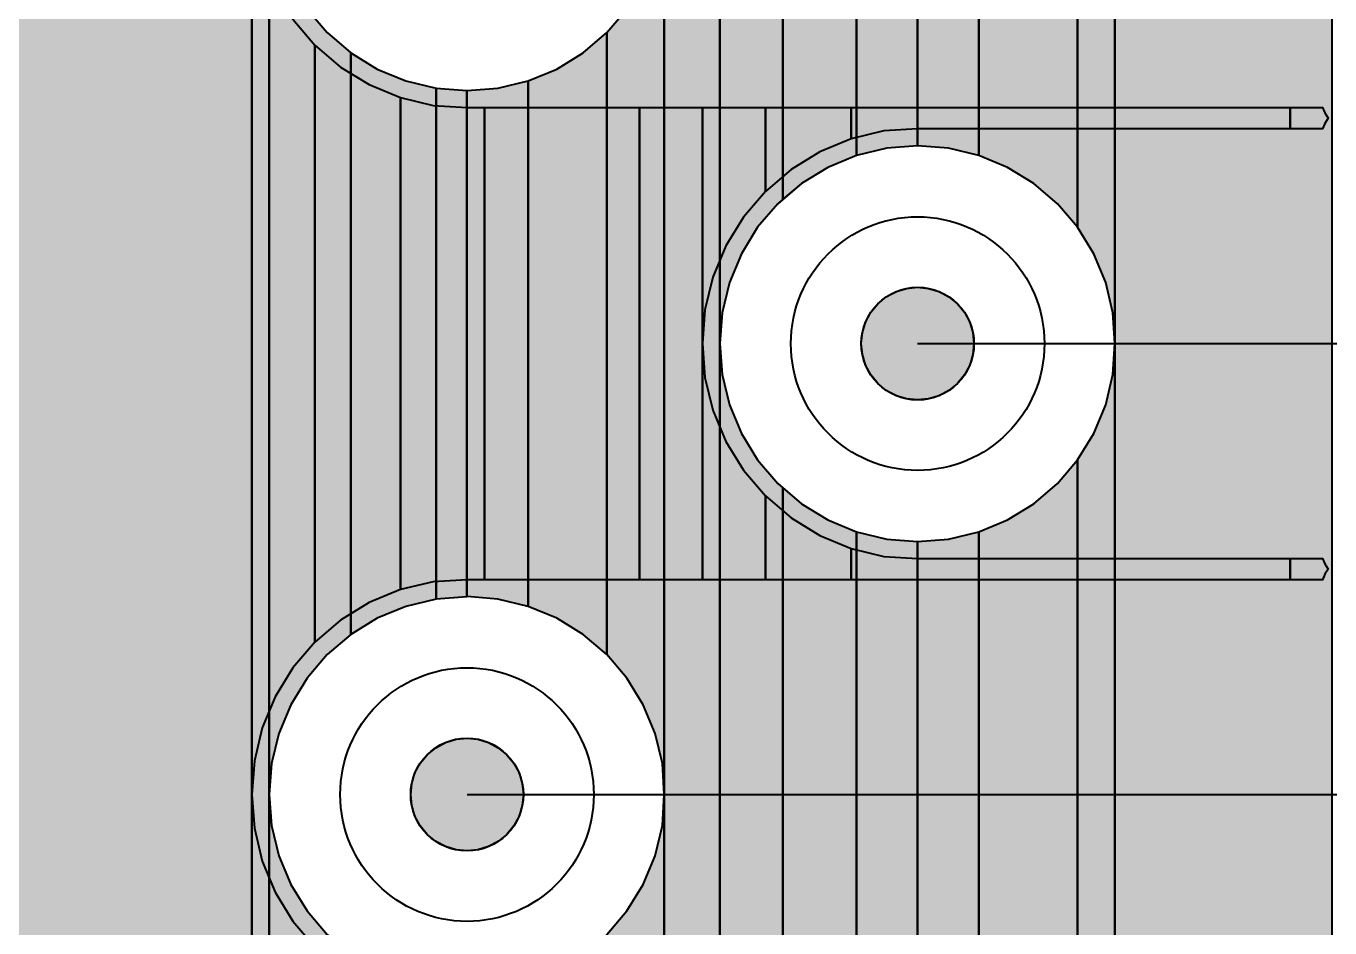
# Model space of a CAD drawing. Header units: millimetres. Extents: x 3.5 to 57, y 2.4 to 42.4.
# Drawn here: x 48.037 to 50.352, y 25.39 to 26.99 of the extents above; entities that cross this region are included whole.
import ezdxf

# ---------------------------------------------------------------- set-up
doc = ezdxf.new("R2010")
doc.units = ezdxf.units.MM
for name, color, linetype in [('bottom_copper', 7, 'Continuous'), ('drill_plated', 7, 'Continuous'), ('top_copper', 7, 'Continuous')]:
    doc.layers.add(name, color=color, linetype=linetype)

# ---------------------------------------------------------------- blocks, each defined once
blk = doc.blocks.new('Block2128')
at = {"layer": 'bottom_copper', "lineweight": 40}
for points in [[(0.6267, 0), (0.2415, 0), (0.2415, 38.9999), (0.6267, 38.9999), (0.6267, 0)], [(0.2415, 23.6353), (0.2383, 23.6902), (0.2254, 23.7438), (0.2043, 23.7947), (0.1755, 23.8417), (0.1755, 25.0289), (0.2043, 25.0759), (0.2254, 25.1268), (0.2383, 25.1804), (0.2415, 25.2353), (0.2415, 23.6353)], [(0.1755, 23.8417), (0.1398, 23.8836), (0.0979, 23.9193), (0.0509, 23.9481), (0, 23.9692), (0, 24.9014), (0.0509, 24.9225), (0.0979, 24.9513), (0.1398, 24.987), (0.1755, 25.0289), (0.1755, 23.8417)], [(0, 23.9692), (-0.0536, 23.9821), (-0.1085, 23.9864), (-0.109, 23.9863), (-0.109, 24.8843), (-0.1085, 24.8842), (-0.0536, 24.8885), (0, 24.9014), (0, 23.9692)], [(0.2415, 22.0353), (0.2383, 22.0902), (0.2254, 22.1438), (0.2043, 22.1947), (0.1755, 22.2417), (0.1755, 23.4289), (0.2043, 23.4759), (0.2254, 23.5268), (0.2383, 23.5804), (0.2415, 23.6353), (0.2415, 22.0353)], [(0.1755, 22.2417), (0.1398, 22.2836), (0.0979, 22.3193), (0.0509, 22.3481), (0, 22.3692), (0, 23.3014), (0.0509, 23.3225), (0.0979, 23.3513), (0.1398, 23.387), (0.1755, 23.4289), (0.1755, 22.2417)], [(0, 22.3692), (-0.0536, 22.3821), (-0.1085, 22.3864), (-0.109, 22.3863), (-0.109, 23.2843), (-0.1085, 23.2842), (-0.0536, 23.2885), (0, 23.3014), (0, 22.3692)]]:
    blk.add_hatch(color=7, dxfattribs=at).paths.add_polyline_path(points, flags=0)
at = {"layer": 'bottom_copper', "color": 7, "lineweight": 40}
for points in [[(0.6267, 0), (0.2415, 0), (0.2415, 38.9999), (0.6267, 38.9999), (0.6267, 0)], [(0.2415, 23.6353), (0.2383, 23.6902), (0.2254, 23.7438), (0.2043, 23.7947), (0.1755, 23.8417), (0.1755, 25.0289), (0.2043, 25.0759), (0.2254, 25.1268), (0.2383, 25.1804), (0.2415, 25.2353), (0.2415, 23.6353)], [(0.1755, 23.8417), (0.1398, 23.8836), (0.0979, 23.9193), (0.0509, 23.9481), (0, 23.9692), (0, 24.9014), (0.0509, 24.9225), (0.0979, 24.9513), (0.1398, 24.987), (0.1755, 25.0289), (0.1755, 23.8417)], [(0, 23.9692), (-0.0536, 23.9821), (-0.1085, 23.9864), (-0.109, 23.9863), (-0.109, 24.8843), (-0.1085, 24.8842), (-0.0536, 24.8885), (0, 24.9014), (0, 23.9692)], [(0.2415, 22.0353), (0.2383, 22.0902), (0.2254, 22.1438), (0.2043, 22.1947), (0.1755, 22.2417), (0.1755, 23.4289), (0.2043, 23.4759), (0.2254, 23.5268), (0.2383, 23.5804), (0.2415, 23.6353), (0.2415, 22.0353)], [(0.1755, 22.2417), (0.1398, 22.2836), (0.0979, 22.3193), (0.0509, 22.3481), (0, 22.3692), (0, 23.3014), (0.0509, 23.3225), (0.0979, 23.3513), (0.1398, 23.387), (0.1755, 23.4289), (0.1755, 22.2417)], [(0, 22.3692), (-0.0536, 22.3821), (-0.1085, 22.3864), (-0.109, 22.3863), (-0.109, 23.2843), (-0.1085, 23.2842), (-0.0536, 23.2885), (0, 23.3014), (0, 22.3692)]]:
    blk.add_lwpolyline(points, close=True, dxfattribs=at)
blk = doc.blocks.new('Block3784')
at = {"layer": 'bottom_copper', "lineweight": 40}
for points in [[(0.3404, 4.6788), (0.3385, 4.6819), (0.2736, 4.7579), (0.2415, 4.7853), (0.2415, 38.9999), (0.3404, 38.9999), (0.3404, 4.6788)], [(0.4523, 23.8914), (0.4432, 23.8836), (0.4075, 23.8417), (0.3787, 23.7947), (0.3576, 23.7438), (0.3447, 23.6902), (0.3404, 23.6353), (0.3404, 25.2353), (0.3447, 25.1804), (0.3576, 25.1268), (0.3787, 25.0759), (0.4075, 25.0289), (0.4432, 24.987), (0.4523, 24.9792), (0.4523, 23.8914)], [(0.583, 23.9692), (0.5321, 23.9481), (0.4851, 23.9193), (0.4523, 23.8914), (0.4523, 24.9792), (0.4851, 24.9513), (0.5321, 24.9225), (0.583, 24.9014), (0.583, 23.9692)], [(0.691, 23.9863), (0.6366, 23.9821), (0.583, 23.9692), (0.583, 24.9014), (0.6366, 24.8885), (0.691, 24.8843), (0.691, 23.9863)], [(0.2415, 22.8353), (0.2383, 22.8902), (0.2254, 22.9438), (0.2043, 22.9947), (0.1755, 23.0417), (0.1398, 23.0836), (0.1398, 24.1871), (0.1755, 24.229), (0.2043, 24.2759), (0.2254, 24.3268), (0.2383, 24.3804), (0.2415, 24.4353), (0.2415, 22.8353)], [(0.1398, 23.0836), (0.0979, 23.1193), (0.0509, 23.1481), (0, 23.1692), (0, 24.1014), (0.0509, 24.1225), (0.0979, 24.1513), (0.1398, 24.1871), (0.1398, 23.0836)], [(0, 23.1692), (-0.0536, 23.1821), (-0.1085, 23.1864), (-0.109, 23.1863), (-0.109, 24.0843), (-0.1085, 24.0842), (-0.0536, 24.0886), (0, 24.1014), (0, 23.1692)], [(0.4523, 22.2914), (0.4432, 22.2836), (0.4075, 22.2417), (0.3787, 22.1947), (0.3576, 22.1438), (0.3447, 22.0902), (0.3404, 22.0353), (0.3404, 23.6353), (0.3447, 23.5804), (0.3576, 23.5268), (0.3787, 23.4759), (0.4075, 23.4289), (0.4432, 23.387), (0.4523, 23.3792), (0.4523, 22.2914)], [(0.583, 22.3692), (0.5321, 22.3481), (0.4851, 22.3193), (0.4523, 22.2914), (0.4523, 23.3792), (0.4851, 23.3513), (0.5321, 23.3225), (0.583, 23.3014), (0.583, 22.3692)], [(0.691, 22.3863), (0.6366, 22.3821), (0.583, 22.3692), (0.583, 23.3014), (0.6366, 23.2885), (0.691, 23.2843), (0.691, 22.3863)], [(0.2415, 21.2353), (0.2383, 21.2902), (0.2254, 21.3438), (0.2043, 21.3947), (0.1755, 21.4417), (0.1398, 21.4836), (0.1398, 22.587), (0.1755, 22.6289), (0.2043, 22.6759), (0.2254, 22.7268), (0.2383, 22.7804), (0.2415, 22.8353), (0.2415, 21.2353)]]:
    blk.add_hatch(color=7, dxfattribs=at).paths.add_polyline_path(points, flags=0)
at = {"layer": 'bottom_copper', "color": 7, "lineweight": 40}
for points in [[(0.3404, 4.6788), (0.3385, 4.6819), (0.2736, 4.7579), (0.2415, 4.7853), (0.2415, 38.9999), (0.3404, 38.9999), (0.3404, 4.6788)], [(0.4523, 23.8914), (0.4432, 23.8836), (0.4075, 23.8417), (0.3787, 23.7947), (0.3576, 23.7438), (0.3447, 23.6902), (0.3404, 23.6353), (0.3404, 25.2353), (0.3447, 25.1804), (0.3576, 25.1268), (0.3787, 25.0759), (0.4075, 25.0289), (0.4432, 24.987), (0.4523, 24.9792), (0.4523, 23.8914)], [(0.583, 23.9692), (0.5321, 23.9481), (0.4851, 23.9193), (0.4523, 23.8914), (0.4523, 24.9792), (0.4851, 24.9513), (0.5321, 24.9225), (0.583, 24.9014), (0.583, 23.9692)], [(0.691, 23.9863), (0.6366, 23.9821), (0.583, 23.9692), (0.583, 24.9014), (0.6366, 24.8885), (0.691, 24.8843), (0.691, 23.9863)], [(0.2415, 22.8353), (0.2383, 22.8902), (0.2254, 22.9438), (0.2043, 22.9947), (0.1755, 23.0417), (0.1398, 23.0836), (0.1398, 24.1871), (0.1755, 24.229), (0.2043, 24.2759), (0.2254, 24.3268), (0.2383, 24.3804), (0.2415, 24.4353), (0.2415, 22.8353)], [(0.1398, 23.0836), (0.0979, 23.1193), (0.0509, 23.1481), (0, 23.1692), (0, 24.1014), (0.0509, 24.1225), (0.0979, 24.1513), (0.1398, 24.1871), (0.1398, 23.0836)], [(0, 23.1692), (-0.0536, 23.1821), (-0.1085, 23.1864), (-0.109, 23.1863), (-0.109, 24.0843), (-0.1085, 24.0842), (-0.0536, 24.0886), (0, 24.1014), (0, 23.1692)], [(0.4523, 22.2914), (0.4432, 22.2836), (0.4075, 22.2417), (0.3787, 22.1947), (0.3576, 22.1438), (0.3447, 22.0902), (0.3404, 22.0353), (0.3404, 23.6353), (0.3447, 23.5804), (0.3576, 23.5268), (0.3787, 23.4759), (0.4075, 23.4289), (0.4432, 23.387), (0.4523, 23.3792), (0.4523, 22.2914)], [(0.583, 22.3692), (0.5321, 22.3481), (0.4851, 22.3193), (0.4523, 22.2914), (0.4523, 23.3792), (0.4851, 23.3513), (0.5321, 23.3225), (0.583, 23.3014), (0.583, 22.3692)], [(0.691, 22.3863), (0.6366, 22.3821), (0.583, 22.3692), (0.583, 23.3014), (0.6366, 23.2885), (0.691, 23.2843), (0.691, 22.3863)], [(0.2415, 21.2353), (0.2383, 21.2902), (0.2254, 21.3438), (0.2043, 21.3947), (0.1755, 21.4417), (0.1398, 21.4836), (0.1398, 22.587), (0.1755, 22.6289), (0.2043, 22.6759), (0.2254, 22.7268), (0.2383, 22.7804), (0.2415, 22.8353), (0.2415, 21.2353)]]:
    blk.add_lwpolyline(points, close=True, dxfattribs=at)
blk = doc.blocks.new('Block4807')
at = {"layer": 'bottom_copper', "lineweight": 40}
for points in [[(7.5396, 4.9425), (3.2753, 4.9425), (3.2753, 38.9999), (7.5396, 38.9999), (7.5396, 4.9425)], [(7.6843, 23.1193), (7.6424, 23.0836), (7.6067, 23.0417), (7.5779, 22.9947), (7.5568, 22.9438), (7.5439, 22.8902), (7.5396, 22.8353), (7.5396, 24.4353), (7.5439, 24.3804), (7.5568, 24.3268), (7.5779, 24.2759), (7.6067, 24.229), (7.6424, 24.1871), (7.6843, 24.1513), (7.6843, 23.1193)], [(7.8358, 23.1821), (7.7822, 23.1692), (7.7313, 23.1481), (7.6843, 23.1193), (7.6843, 24.1513), (7.7313, 24.1225), (7.7822, 24.1014), (7.8358, 24.0886), (7.8358, 23.1821)], [(7.8902, 23.1863), (7.8358, 23.1821), (7.8358, 24.0886), (7.8902, 24.0843), (7.8902, 23.1863)], [(7.6843, 21.5193), (7.6424, 21.4836), (7.6067, 21.4417), (7.5779, 21.3947), (7.5568, 21.3438), (7.5439, 21.2902), (7.5396, 21.2353), (7.5396, 22.8353), (7.5439, 22.7804), (7.5568, 22.7268), (7.5779, 22.6759), (7.6067, 22.6289), (7.6424, 22.587), (7.6843, 22.5513), (7.6843, 21.5193)]]:
    blk.add_hatch(color=7, dxfattribs=at).paths.add_polyline_path(points, flags=0)
at = {"layer": 'bottom_copper', "color": 7, "lineweight": 40}
for points in [[(7.5396, 4.9425), (3.2753, 4.9425), (3.2753, 38.9999), (7.5396, 38.9999), (7.5396, 4.9425)], [(7.6843, 23.1193), (7.6424, 23.0836), (7.6067, 23.0417), (7.5779, 22.9947), (7.5568, 22.9438), (7.5439, 22.8902), (7.5396, 22.8353), (7.5396, 24.4353), (7.5439, 24.3804), (7.5568, 24.3268), (7.5779, 24.2759), (7.6067, 24.229), (7.6424, 24.1871), (7.6843, 24.1513), (7.6843, 23.1193)], [(7.8358, 23.1821), (7.7822, 23.1692), (7.7313, 23.1481), (7.6843, 23.1193), (7.6843, 24.1513), (7.7313, 24.1225), (7.7822, 24.1014), (7.8358, 24.0886), (7.8358, 23.1821)], [(7.8902, 23.1863), (7.8358, 23.1821), (7.8358, 24.0886), (7.8902, 24.0843), (7.8902, 23.1863)], [(7.6843, 21.5193), (7.6424, 21.4836), (7.6067, 21.4417), (7.5779, 21.3947), (7.5568, 21.3438), (7.5439, 21.2902), (7.5396, 21.2353), (7.5396, 22.8353), (7.5439, 22.7804), (7.5568, 22.7268), (7.5779, 22.6759), (7.6067, 22.6289), (7.6424, 22.587), (7.6843, 22.5513), (7.6843, 21.5193)]]:
    blk.add_lwpolyline(points, close=True, dxfattribs=at)
blk = doc.blocks.new('Block24421')
at = {"layer": 'top_copper', "lineweight": 40}
for points in [[(-0.112, 4.9425), (-2.0841, 4.9425), (-2.0841, 38.9999), (-0.112, 38.9999), (-0.112, 4.9425)], [(0, 23.1055), (-0.039, 23.0599), (-0.0703, 23.0088), (-0.0933, 22.9534), (-0.1073, 22.8951), (-0.112, 22.8353), (-0.112, 24.4353), (-0.1073, 24.3755), (-0.0933, 24.3172), (-0.0703, 24.2618), (-0.039, 24.2107), (0, 24.1651), (0, 23.1055)], [(0.1521, 23.1988), (0.0967, 23.1758), (0.0456, 23.1445), (0, 23.1055), (0, 24.1651), (0.0456, 24.1261), (0.0967, 24.0948), (0.1521, 24.0718), (0.1521, 23.1988)], [(0.3015, 23.2163), (0.2702, 23.2163), (0.2104, 23.2128), (0.1521, 23.1988), (0.1521, 24.0718), (0.2104, 24.0578), (0.2702, 24.0543), (0.3015, 24.0543), (0.3015, 23.2163)], [(0.5763, 23.2163), (0.3015, 23.2163), (0.3015, 24.0543), (0.5763, 24.0543), (0.5763, 23.2163)], [(0.688, 23.2163), (0.5763, 23.2163), (0.5763, 24.0543), (0.688, 24.0543), (0.688, 23.2163)], [(0.8, 23.9055), (0.761, 23.8599), (0.7297, 23.8088), (0.7067, 23.7534), (0.6927, 23.6951), (0.688, 23.6353), (0.688, 24.0543), (0.8, 24.0543), (0.8, 23.9055)], [(0.9521, 23.9988), (0.8967, 23.9758), (0.8456, 23.9445), (0.8, 23.9055), (0.8, 24.0543), (0.9521, 24.0543), (0.9521, 23.9988)], [(1.7315, 24.0163), (1.0702, 24.0163), (1.0104, 24.0128), (0.9521, 23.9988), (0.9521, 24.0543), (1.7315, 24.0543), (1.7315, 24.0163)], [(0.8, 23.2163), (0.688, 23.2163), (0.688, 23.6353), (0.6927, 23.5755), (0.7067, 23.5172), (0.7297, 23.4618), (0.761, 23.4107), (0.8, 23.3651), (0.8, 23.2163)], [(0.9521, 23.2163), (0.8, 23.2163), (0.8, 23.3651), (0.8456, 23.3261), (0.8967, 23.2948), (0.9521, 23.2718), (0.9521, 23.2163)], [(1.7315, 23.2163), (0.9521, 23.2163), (0.9521, 23.2718), (1.0104, 23.2578), (1.0702, 23.2543), (1.7315, 23.2543), (1.7315, 23.2163)], [(0, 21.5055), (-0.039, 21.4599), (-0.0703, 21.4088), (-0.0933, 21.3534), (-0.1073, 21.2951), (-0.112, 21.2353), (-0.112, 22.8353), (-0.1073, 22.7755), (-0.0933, 22.7172), (-0.0703, 22.6618), (-0.039, 22.6107), (0, 22.5651), (0, 21.5055)]]:
    blk.add_hatch(color=7, dxfattribs=at).paths.add_polyline_path(points, flags=0)
at = {"layer": 'top_copper', "color": 7, "lineweight": 40}
for points in [[(-0.112, 4.9425), (-2.0841, 4.9425), (-2.0841, 38.9999), (-0.112, 38.9999), (-0.112, 4.9425)], [(0, 23.1055), (-0.039, 23.0599), (-0.0703, 23.0088), (-0.0933, 22.9534), (-0.1073, 22.8951), (-0.112, 22.8353), (-0.112, 24.4353), (-0.1073, 24.3755), (-0.0933, 24.3172), (-0.0703, 24.2618), (-0.039, 24.2107), (0, 24.1651), (0, 23.1055)], [(0.1521, 23.1988), (0.0967, 23.1758), (0.0456, 23.1445), (0, 23.1055), (0, 24.1651), (0.0456, 24.1261), (0.0967, 24.0948), (0.1521, 24.0718), (0.1521, 23.1988)], [(0.3015, 23.2163), (0.2702, 23.2163), (0.2104, 23.2128), (0.1521, 23.1988), (0.1521, 24.0718), (0.2104, 24.0578), (0.2702, 24.0543), (0.3015, 24.0543), (0.3015, 23.2163)], [(0.5763, 23.2163), (0.3015, 23.2163), (0.3015, 24.0543), (0.5763, 24.0543), (0.5763, 23.2163)], [(0.688, 23.2163), (0.5763, 23.2163), (0.5763, 24.0543), (0.688, 24.0543), (0.688, 23.2163)], [(0.8, 23.9055), (0.761, 23.8599), (0.7297, 23.8088), (0.7067, 23.7534), (0.6927, 23.6951), (0.688, 23.6353), (0.688, 24.0543), (0.8, 24.0543), (0.8, 23.9055)], [(0.9521, 23.9988), (0.8967, 23.9758), (0.8456, 23.9445), (0.8, 23.9055), (0.8, 24.0543), (0.9521, 24.0543), (0.9521, 23.9988)], [(1.7315, 24.0163), (1.0702, 24.0163), (1.0104, 24.0128), (0.9521, 23.9988), (0.9521, 24.0543), (1.7315, 24.0543), (1.7315, 24.0163)], [(0.8, 23.2163), (0.688, 23.2163), (0.688, 23.6353), (0.6927, 23.5755), (0.7067, 23.5172), (0.7297, 23.4618), (0.761, 23.4107), (0.8, 23.3651), (0.8, 23.2163)], [(0.9521, 23.2163), (0.8, 23.2163), (0.8, 23.3651), (0.8456, 23.3261), (0.8967, 23.2948), (0.9521, 23.2718), (0.9521, 23.2163)], [(1.7315, 23.2163), (0.9521, 23.2163), (0.9521, 23.2718), (1.0104, 23.2578), (1.0702, 23.2543), (1.7315, 23.2543), (1.7315, 23.2163)], [(0, 21.5055), (-0.039, 21.4599), (-0.0703, 21.4088), (-0.0933, 21.3534), (-0.1073, 21.2951), (-0.112, 21.2353), (-0.112, 22.8353), (-0.1073, 22.7755), (-0.0933, 22.7172), (-0.0703, 22.6618), (-0.039, 22.6107), (0, 22.5651), (0, 21.5055)]]:
    blk.add_lwpolyline(points, close=True, dxfattribs=at)

msp = doc.modelspace()

# ---------------------------------------------------------------- hatches: boundary and pattern name
at = {"layer": 'bottom_copper', "lineweight": 40}
for points in [[(49.7184, 26.4076), (49.7127, 26.3888), (49.7034, 26.3715), (49.691, 26.3564), (49.6759, 26.344), (49.6586, 26.3347), (49.6398, 26.329), (49.6203, 26.3271), (49.6008, 26.329), (49.582, 26.3347), (49.5647, 26.344), (49.5496, 26.3564), (49.5372, 26.3715), (49.5279, 26.3888), (49.5222, 26.4076), (49.5203, 26.4271), (49.5222, 26.4466), (49.5279, 26.4654), (49.5372, 26.4827), (49.5496, 26.4978), (49.5647, 26.5102), (49.582, 26.5195), (49.6008, 26.5252), (49.6203, 26.5271), (49.6398, 26.5252), (49.6586, 26.5195), (49.6759, 26.5102), (49.691, 26.4978), (49.7034, 26.4827), (49.7127, 26.4654), (49.7184, 26.4466), (49.7203, 26.4271), (49.7184, 26.4076)], [(48.9184, 25.6076), (48.9127, 25.5888), (48.9034, 25.5715), (48.891, 25.5564), (48.8759, 25.544), (48.8586, 25.5347), (48.8398, 25.529), (48.8203, 25.5271), (48.8008, 25.529), (48.782, 25.5347), (48.7647, 25.544), (48.7496, 25.5564), (48.7372, 25.5715), (48.7279, 25.5888), (48.7222, 25.6076), (48.7203, 25.6271), (48.7222, 25.6466), (48.7279, 25.6654), (48.7372, 25.6827), (48.7496, 25.6978), (48.7647, 25.7102), (48.782, 25.7195), (48.8008, 25.7252), (48.8203, 25.7271), (48.8398, 25.7252), (48.8586, 25.7195), (48.8759, 25.7102), (48.891, 25.6978), (48.9034, 25.6827), (48.9127, 25.6654), (48.9184, 25.6466), (48.9203, 25.6271), (48.9184, 25.6076)]]:
    msp.add_hatch(color=7, dxfattribs=at).paths.add_polyline_path(points, flags=0)
at = {"layer": 'drill_plated', "lineweight": 40}
for points in [[(49.7184, 26.4076), (49.7127, 26.3888), (49.7034, 26.3715), (49.691, 26.3564), (49.6759, 26.344), (49.6586, 26.3347), (49.6398, 26.329), (49.6203, 26.3271), (49.6008, 26.329), (49.582, 26.3347), (49.5647, 26.344), (49.5496, 26.3564), (49.5372, 26.3715), (49.5279, 26.3888), (49.5222, 26.4076), (49.5203, 26.4271), (49.5222, 26.4466), (49.5279, 26.4654), (49.5372, 26.4827), (49.5496, 26.4978), (49.5647, 26.5102), (49.582, 26.5195), (49.6008, 26.5252), (49.6203, 26.5271), (49.6398, 26.5252), (49.6586, 26.5195), (49.6759, 26.5102), (49.691, 26.4978), (49.7034, 26.4827), (49.7127, 26.4654), (49.7184, 26.4466), (49.7203, 26.4271), (49.7184, 26.4076)], [(48.9184, 25.6076), (48.9127, 25.5888), (48.9034, 25.5715), (48.891, 25.5564), (48.8759, 25.544), (48.8586, 25.5347), (48.8398, 25.529), (48.8203, 25.5271), (48.8008, 25.529), (48.782, 25.5347), (48.7647, 25.544), (48.7496, 25.5564), (48.7372, 25.5715), (48.7279, 25.5888), (48.7222, 25.6076), (48.7203, 25.6271), (48.7222, 25.6466), (48.7279, 25.6654), (48.7372, 25.6827), (48.7496, 25.6978), (48.7647, 25.7102), (48.782, 25.7195), (48.8008, 25.7252), (48.8203, 25.7271), (48.8398, 25.7252), (48.8586, 25.7195), (48.8759, 25.7102), (48.891, 25.6978), (48.9034, 25.6827), (48.9127, 25.6654), (48.9184, 25.6466), (48.9203, 25.6271), (48.9184, 25.6076)]]:
    msp.add_hatch(color=7, dxfattribs=at).paths.add_polyline_path(points, flags=0)
at = {"layer": 'top_copper', "lineweight": 40}
for points in [[(50.3433, 26.8178), (50.3393, 26.8081), (50.2816, 26.8081), (50.2816, 26.8461), (50.3393, 26.8461), (50.3433, 26.8364), (50.349, 26.8271), (50.3433, 26.8178)], [(49.7184, 26.4076), (49.7127, 26.3888), (49.7034, 26.3715), (49.691, 26.3564), (49.6759, 26.344), (49.6586, 26.3347), (49.6398, 26.329), (49.6203, 26.3271), (49.6008, 26.329), (49.582, 26.3347), (49.5647, 26.344), (49.5496, 26.3564), (49.5372, 26.3715), (49.5279, 26.3888), (49.5222, 26.4076), (49.5203, 26.4271), (49.5222, 26.4466), (49.5279, 26.4654), (49.5372, 26.4827), (49.5496, 26.4978), (49.5647, 26.5102), (49.582, 26.5195), (49.6008, 26.5252), (49.6203, 26.5271), (49.6398, 26.5252), (49.6586, 26.5195), (49.6759, 26.5102), (49.691, 26.4978), (49.7034, 26.4827), (49.7127, 26.4654), (49.7184, 26.4466), (49.7203, 26.4271), (49.7184, 26.4076)], [(50.3433, 26.0178), (50.3393, 26.0081), (50.2816, 26.0081), (50.2816, 26.0461), (50.3393, 26.0461), (50.3433, 26.0364), (50.349, 26.0271), (50.3433, 26.0178)], [(48.9184, 25.6076), (48.9127, 25.5888), (48.9034, 25.5715), (48.891, 25.5564), (48.8759, 25.544), (48.8586, 25.5347), (48.8398, 25.529), (48.8203, 25.5271), (48.8008, 25.529), (48.782, 25.5347), (48.7647, 25.544), (48.7496, 25.5564), (48.7372, 25.5715), (48.7279, 25.5888), (48.7222, 25.6076), (48.7203, 25.6271), (48.7222, 25.6466), (48.7279, 25.6654), (48.7372, 25.6827), (48.7496, 25.6978), (48.7647, 25.7102), (48.782, 25.7195), (48.8008, 25.7252), (48.8203, 25.7271), (48.8398, 25.7252), (48.8586, 25.7195), (48.8759, 25.7102), (48.891, 25.6978), (48.9034, 25.6827), (48.9127, 25.6654), (48.9184, 25.6466), (48.9203, 25.6271), (48.9184, 25.6076)]]:
    msp.add_hatch(color=7, dxfattribs=at).paths.add_polyline_path(points, flags=0)

# ---------------------------------------------------------------- linework, layer by layer
at = {"layer": 'bottom_copper', "color": 7, "lineweight": 40}
for p, q in [((49.6198, 26.7781), (49.6198, 27.6761)), ((49.6198, 27.6761), (49.6198, 26.7781)), ((48.5363, 27.0208), (48.572, 26.9789)), ((49.0686, 26.9789), (49.1043, 27.0208)), ((48.572, 26.9789), (48.6139, 26.9431)), ((49.0267, 26.9431), (49.0686, 26.9789)), ((48.6139, 26.9431), (48.6609, 26.9143)), ((48.9797, 26.9143), (49.0267, 26.9431)), ((48.6609, 26.9143), (48.7118, 26.8932)), ((48.9288, 26.8932), (48.9797, 26.9143)), ((48.7118, 26.8932), (48.7654, 26.8804)), ((48.7654, 26.8804), (48.8198, 26.8761)), ((48.8198, 25.9781), (48.8198, 26.8761)), ((48.8198, 26.8761), (48.8203, 26.876)), ((48.8198, 26.8761), (48.8198, 25.9781)), ((48.8203, 26.876), (48.8752, 26.8804)), ((48.8752, 26.8804), (48.9288, 26.8932)), ((49.5118, 26.761), (49.4609, 26.7399)), ((49.5654, 26.7739), (49.5118, 26.761)), ((49.6198, 26.7781), (49.5654, 26.7739)), ((49.6203, 26.7782), (49.6198, 26.7781)), ((49.6752, 26.7739), (49.6203, 26.7782)), ((49.7288, 26.761), (49.6752, 26.7739)), ((49.7797, 26.7399), (49.7288, 26.761)), ((49.4609, 26.7399), (49.4139, 26.7111)), ((49.8267, 26.7111), (49.7797, 26.7399)), ((49.4139, 26.7111), (49.372, 26.6754)), ((49.8686, 26.6754), (49.8267, 26.7111)), ((49.372, 26.6754), (49.3363, 26.6335)), ((49.9043, 26.6335), (49.8686, 26.6754)), ((49.3363, 26.6335), (49.3075, 26.5865)), ((49.9331, 26.5865), (49.9043, 26.6335)), ((49.3075, 26.5865), (49.2864, 26.5356)), ((49.9542, 26.5356), (49.9331, 26.5865)), ((49.2864, 26.5356), (49.2735, 26.482)), ((49.9671, 26.482), (49.9542, 26.5356)), ((49.2735, 26.482), (49.2692, 26.4271)), ((49.9703, 26.4271), (49.9671, 26.482)), ((49.2692, 26.4271), (49.2735, 26.3722)), ((49.9671, 26.3722), (49.9703, 26.4271)), ((49.2735, 26.3722), (49.2864, 26.3186)), ((49.9542, 26.3186), (49.9671, 26.3722)), ((49.2864, 26.3186), (49.3075, 26.2677)), ((49.9331, 26.2677), (49.9542, 26.3186)), ((49.3075, 26.2677), (49.3363, 26.2207)), ((49.9043, 26.2207), (49.9331, 26.2677)), ((49.3363, 26.2207), (49.372, 26.1788)), ((49.8686, 26.1788), (49.9043, 26.2207)), ((49.372, 26.1788), (49.4139, 26.1431)), ((49.8267, 26.1431), (49.8686, 26.1788)), ((49.4139, 26.1431), (49.4609, 26.1143)), ((49.7797, 26.1143), (49.8267, 26.1431)), ((49.4609, 26.1143), (49.5118, 26.0932)), ((49.7288, 26.0932), (49.7797, 26.1143)), ((49.5118, 26.0932), (49.5654, 26.0803)), ((49.6752, 26.0803), (49.7288, 26.0932)), ((49.5654, 26.0803), (49.6198, 26.0761)), ((49.6198, 25.1781), (49.6198, 26.0761)), ((49.6198, 26.0761), (49.6203, 26.076)), ((49.6198, 26.0761), (49.6198, 25.1781)), ((49.6203, 26.076), (49.6752, 26.0803)), ((48.7654, 25.9739), (48.7118, 25.961)), ((48.8198, 25.9781), (48.7654, 25.9739)), ((48.8203, 25.9782), (48.8198, 25.9781)), ((48.8752, 25.9739), (48.8203, 25.9782)), ((48.9288, 25.961), (48.8752, 25.9739)), ((48.7118, 25.961), (48.6609, 25.9399)), ((48.9797, 25.9399), (48.9288, 25.961)), ((48.6609, 25.9399), (48.6139, 25.9111)), ((49.0267, 25.9111), (48.9797, 25.9399)), ((48.6139, 25.9111), (48.572, 25.8754)), ((49.0686, 25.8754), (49.0267, 25.9111)), ((48.572, 25.8754), (48.5363, 25.8335)), ((49.1043, 25.8335), (49.0686, 25.8754)), ((48.5363, 25.8335), (48.5075, 25.7865)), ((49.1331, 25.7865), (49.1043, 25.8335)), ((48.5075, 25.7865), (48.4864, 25.7356)), ((49.1542, 25.7356), (49.1331, 25.7865)), ((48.4864, 25.7356), (48.4735, 25.682)), ((49.1671, 25.682), (49.1542, 25.7356)), ((48.4735, 25.682), (48.4692, 25.6271)), ((49.1703, 25.6271), (49.1671, 25.682)), ((48.4692, 25.6271), (48.4735, 25.5722)), ((49.1671, 25.5722), (49.1703, 25.6271)), ((48.4735, 25.5722), (48.4864, 25.5186)), ((49.1542, 25.5186), (49.1671, 25.5722)), ((48.4864, 25.5186), (48.5075, 25.4677)), ((49.1331, 25.4677), (49.1542, 25.5186)), ((48.5075, 25.4677), (48.5363, 25.4207)), ((49.1043, 25.4207), (49.1331, 25.4677)), ((48.5363, 25.4207), (48.572, 25.3788)), ((49.0686, 25.3788), (49.1043, 25.4207))]:
    msp.add_line(p, q, dxfattribs=at)
for points in [[(49.7184, 26.4076), (49.7127, 26.3888), (49.7034, 26.3715), (49.691, 26.3564), (49.6759, 26.344), (49.6586, 26.3347), (49.6398, 26.329), (49.6203, 26.3271), (49.6008, 26.329), (49.582, 26.3347), (49.5647, 26.344), (49.5496, 26.3564), (49.5372, 26.3715), (49.5279, 26.3888), (49.5222, 26.4076), (49.5203, 26.4271), (49.5222, 26.4466), (49.5279, 26.4654), (49.5372, 26.4827), (49.5496, 26.4978), (49.5647, 26.5102), (49.582, 26.5195), (49.6008, 26.5252), (49.6203, 26.5271), (49.6398, 26.5252), (49.6586, 26.5195), (49.6759, 26.5102), (49.691, 26.4978), (49.7034, 26.4827), (49.7127, 26.4654), (49.7184, 26.4466), (49.7203, 26.4271), (49.7184, 26.4076)], [(48.9184, 25.6076), (48.9127, 25.5888), (48.9034, 25.5715), (48.891, 25.5564), (48.8759, 25.544), (48.8586, 25.5347), (48.8398, 25.529), (48.8203, 25.5271), (48.8008, 25.529), (48.782, 25.5347), (48.7647, 25.544), (48.7496, 25.5564), (48.7372, 25.5715), (48.7279, 25.5888), (48.7222, 25.6076), (48.7203, 25.6271), (48.7222, 25.6466), (48.7279, 25.6654), (48.7372, 25.6827), (48.7496, 25.6978), (48.7647, 25.7102), (48.782, 25.7195), (48.8008, 25.7252), (48.8203, 25.7271), (48.8398, 25.7252), (48.8586, 25.7195), (48.8759, 25.7102), (48.891, 25.6978), (48.9034, 25.6827), (48.9127, 25.6654), (48.9184, 25.6466), (48.9203, 25.6271), (48.9184, 25.6076)]]:
    msp.add_lwpolyline(points, close=True, dxfattribs=at)
for centre, major_axis in [((49.6203, 26.4271), (0.225, 0)), ((49.6203, 26.4271), (0.1, 0)), ((48.8203, 25.6271), (0.225, 0)), ((48.8203, 25.6271), (0.1, 0))]:
    msp.add_ellipse(centre, major_axis=major_axis, ratio=1, dxfattribs=at)
at = {"layer": 'drill_plated', "color": 7, "lineweight": 40}
for points in [[(49.7184, 26.4076), (49.7127, 26.3888), (49.7034, 26.3715), (49.691, 26.3564), (49.6759, 26.344), (49.6586, 26.3347), (49.6398, 26.329), (49.6203, 26.3271), (49.6008, 26.329), (49.582, 26.3347), (49.5647, 26.344), (49.5496, 26.3564), (49.5372, 26.3715), (49.5279, 26.3888), (49.5222, 26.4076), (49.5203, 26.4271), (49.5222, 26.4466), (49.5279, 26.4654), (49.5372, 26.4827), (49.5496, 26.4978), (49.5647, 26.5102), (49.582, 26.5195), (49.6008, 26.5252), (49.6203, 26.5271), (49.6398, 26.5252), (49.6586, 26.5195), (49.6759, 26.5102), (49.691, 26.4978), (49.7034, 26.4827), (49.7127, 26.4654), (49.7184, 26.4466), (49.7203, 26.4271), (49.7184, 26.4076)], [(48.9184, 25.6076), (48.9127, 25.5888), (48.9034, 25.5715), (48.891, 25.5564), (48.8759, 25.544), (48.8586, 25.5347), (48.8398, 25.529), (48.8203, 25.5271), (48.8008, 25.529), (48.782, 25.5347), (48.7647, 25.544), (48.7496, 25.5564), (48.7372, 25.5715), (48.7279, 25.5888), (48.7222, 25.6076), (48.7203, 25.6271), (48.7222, 25.6466), (48.7279, 25.6654), (48.7372, 25.6827), (48.7496, 25.6978), (48.7647, 25.7102), (48.782, 25.7195), (48.8008, 25.7252), (48.8203, 25.7271), (48.8398, 25.7252), (48.8586, 25.7195), (48.8759, 25.7102), (48.891, 25.6978), (48.9034, 25.6827), (48.9127, 25.6654), (48.9184, 25.6466), (48.9203, 25.6271), (48.9184, 25.6076)]]:
    msp.add_lwpolyline(points, close=True, dxfattribs=at)
for centre in [(49.6203, 26.4271), (48.8203, 25.6271)]:
    msp.add_ellipse(centre, major_axis=(0.1, 0), ratio=1, dxfattribs=at)
at = {"layer": 'top_copper', "color": 7, "lineweight": 40}
for p, q in [((48.5111, 27.0025), (48.5501, 26.9569)), ((48.5501, 26.9569), (48.5957, 26.9179)), ((48.5957, 26.9179), (48.6468, 26.8866)), ((48.6468, 26.8866), (48.7022, 26.8636)), ((48.7022, 26.8636), (48.7605, 26.8496)), ((48.7605, 26.8496), (48.8203, 26.8461)), ((48.8203, 26.8461), (50.2816, 26.8461)), ((50.2816, 26.8081), (50.2816, 26.8461)), ((50.2816, 26.8461), (50.3393, 26.8461)), ((50.2816, 26.8461), (50.2816, 26.8081)), ((50.3393, 26.8461), (50.3433, 26.8364)), ((50.3433, 26.8364), (50.349, 26.8271)), ((49.6203, 26.8081), (49.5605, 26.8046)), ((50.2816, 26.8081), (49.6203, 26.8081)), ((50.3393, 26.8081), (50.2816, 26.8081)), ((50.3433, 26.8178), (50.3393, 26.8081)), ((50.349, 26.8271), (50.3433, 26.8178)), ((49.5022, 26.7906), (49.4468, 26.7676)), ((49.5605, 26.8046), (49.5022, 26.7906)), ((49.4468, 26.7676), (49.3957, 26.7363)), ((49.3957, 26.7363), (49.3501, 26.6973)), ((49.3501, 26.6973), (49.3111, 26.6517)), ((49.3111, 26.6517), (49.2798, 26.6006)), ((49.2798, 26.6006), (49.2568, 26.5452)), ((49.2568, 26.5452), (49.2428, 26.4869)), ((49.2428, 26.4869), (49.2381, 26.4271)), ((49.2381, 26.4271), (49.2428, 26.3673)), ((49.6203, 26.4271), (51.2203, 26.4271)), ((49.2428, 26.3673), (49.2568, 26.309)), ((49.2568, 26.309), (49.2798, 26.2536)), ((49.2798, 26.2536), (49.3111, 26.2025)), ((49.3111, 26.2025), (49.3501, 26.1569)), ((49.3501, 26.1569), (49.3957, 26.1179)), ((49.3957, 26.1179), (49.4468, 26.0866)), ((49.4468, 26.0866), (49.5022, 26.0636)), ((49.5022, 26.0636), (49.5605, 26.0496)), ((49.5605, 26.0496), (49.6203, 26.0461)), ((49.6203, 26.0461), (50.2816, 26.0461)), ((50.2816, 26.0081), (50.2816, 26.0461)), ((50.2816, 26.0461), (50.3393, 26.0461)), ((50.2816, 26.0461), (50.2816, 26.0081)), ((50.3393, 26.0461), (50.3433, 26.0364)), ((50.3433, 26.0178), (50.3393, 26.0081)), ((50.3433, 26.0364), (50.349, 26.0271)), ((50.349, 26.0271), (50.3433, 26.0178)), ((48.7605, 26.0046), (48.7022, 25.9906)), ((48.8203, 26.0081), (48.7605, 26.0046)), ((50.2816, 26.0081), (48.8203, 26.0081)), ((50.3393, 26.0081), (50.2816, 26.0081)), ((48.7022, 25.9906), (48.6468, 25.9676)), ((48.6468, 25.9676), (48.5957, 25.9363)), ((48.5957, 25.9363), (48.5501, 25.8973)), ((48.5501, 25.8973), (48.5111, 25.8517)), ((48.5111, 25.8517), (48.4798, 25.8006)), ((48.4798, 25.8006), (48.4568, 25.7452)), ((48.4568, 25.7452), (48.4428, 25.6869)), ((48.4428, 25.6869), (48.4381, 25.6271)), ((48.4381, 25.6271), (48.4428, 25.5673)), ((48.8203, 25.6271), (51.2203, 25.6271)), ((48.4428, 25.5673), (48.4568, 25.509)), ((48.4568, 25.509), (48.4798, 25.4536)), ((48.4798, 25.4536), (48.5111, 25.4025)), ((48.5111, 25.4025), (48.5501, 25.3569))]:
    msp.add_line(p, q, dxfattribs=at)
for points in [[(50.3433, 26.8178), (50.3393, 26.8081), (50.2816, 26.8081), (50.2816, 26.8461), (50.3393, 26.8461), (50.3433, 26.8364), (50.349, 26.8271), (50.3433, 26.8178)], [(49.7184, 26.4076), (49.7127, 26.3888), (49.7034, 26.3715), (49.691, 26.3564), (49.6759, 26.344), (49.6586, 26.3347), (49.6398, 26.329), (49.6203, 26.3271), (49.6008, 26.329), (49.582, 26.3347), (49.5647, 26.344), (49.5496, 26.3564), (49.5372, 26.3715), (49.5279, 26.3888), (49.5222, 26.4076), (49.5203, 26.4271), (49.5222, 26.4466), (49.5279, 26.4654), (49.5372, 26.4827), (49.5496, 26.4978), (49.5647, 26.5102), (49.582, 26.5195), (49.6008, 26.5252), (49.6203, 26.5271), (49.6398, 26.5252), (49.6586, 26.5195), (49.6759, 26.5102), (49.691, 26.4978), (49.7034, 26.4827), (49.7127, 26.4654), (49.7184, 26.4466), (49.7203, 26.4271), (49.7184, 26.4076)], [(50.3433, 26.0178), (50.3393, 26.0081), (50.2816, 26.0081), (50.2816, 26.0461), (50.3393, 26.0461), (50.3433, 26.0364), (50.349, 26.0271), (50.3433, 26.0178)], [(48.9184, 25.6076), (48.9127, 25.5888), (48.9034, 25.5715), (48.891, 25.5564), (48.8759, 25.544), (48.8586, 25.5347), (48.8398, 25.529), (48.8203, 25.5271), (48.8008, 25.529), (48.782, 25.5347), (48.7647, 25.544), (48.7496, 25.5564), (48.7372, 25.5715), (48.7279, 25.5888), (48.7222, 25.6076), (48.7203, 25.6271), (48.7222, 25.6466), (48.7279, 25.6654), (48.7372, 25.6827), (48.7496, 25.6978), (48.7647, 25.7102), (48.782, 25.7195), (48.8008, 25.7252), (48.8203, 25.7271), (48.8398, 25.7252), (48.8586, 25.7195), (48.8759, 25.7102), (48.891, 25.6978), (48.9034, 25.6827), (48.9127, 25.6654), (48.9184, 25.6466), (48.9203, 25.6271), (48.9184, 25.6076)]]:
    msp.add_lwpolyline(points, close=True, dxfattribs=at)
for centre, major_axis in [((49.6203, 26.4271), (0.225, 0)), ((49.6203, 26.4271), (0.1, 0)), ((48.8203, 25.6271), (0.225, 0)), ((48.8203, 25.6271), (0.1, 0))]:
    msp.add_ellipse(centre, major_axis=major_axis, ratio=1, dxfattribs=at)

# ---------------------------------------------------------------- block references
at = {"layer": 'bottom_copper'}
for name, p in [('Block4807', (40.9296, 2.7918)), ('Block3784', (48.9288, 2.7918)), ('Block2128', (49.7288, 2.7918))]:
    msp.add_blockref(name, p, dxfattribs=at)
at = {"layer": 'top_copper'}
msp.add_blockref('Block24421', (48.5501, 2.7918), dxfattribs=at)

doc.saveas('drawing.dxf')
